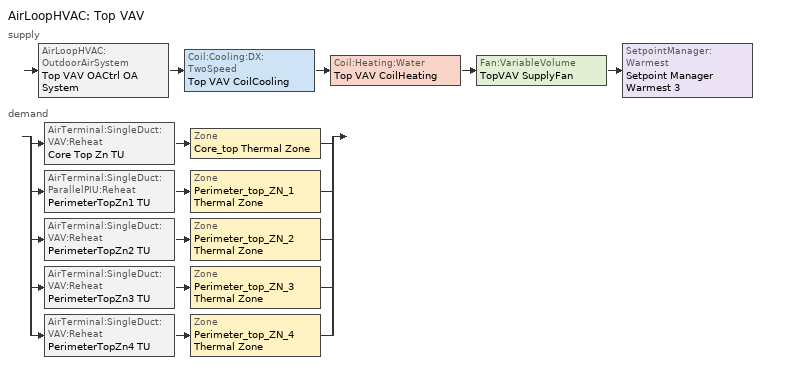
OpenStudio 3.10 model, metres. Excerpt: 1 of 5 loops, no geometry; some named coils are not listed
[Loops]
AirLoopHVAC 'Top VAV'
 supply: AirLoopHVAC:OutdoorAirSystem 'Top VAV OACtrl OA System' > Coil:Cooling:DX:TwoSpeed 'Top VAV CoilCooling' > Coil:Heating:Water 'Top VAV CoilHeating' > Fan:VariableVolume 'TopVAV SupplyFan' > SetpointManager:Warmest 'Setpoint Manager Warmest 3'
 demand: split
  | AirTerminal:SingleDuct:VAV:Reheat 'Core Top Zn TU' > Zone 'Core_top Thermal Zone'
  | AirTerminal:SingleDuct:ParallelPIU:Reheat 'PerimeterTopZn1 TU' > Zone 'Perimeter_top_ZN_1 Thermal Zone'
  | AirTerminal:SingleDuct:VAV:Reheat 'PerimeterTopZn2 TU' > Zone 'Perimeter_top_ZN_2 Thermal Zone'
  | AirTerminal:SingleDuct:VAV:Reheat 'PerimeterTopZn3 TU' > Zone 'Perimeter_top_ZN_3 Thermal Zone'
  | AirTerminal:SingleDuct:VAV:Reheat 'PerimeterTopZn4 TU' > Zone 'Perimeter_top_ZN_4 Thermal Zone'
[Sizing:Zone] Zone Cooling Design Supply Air Temperature Input Method=TemperatureDifference; Zone Cooling Design Supply Air Temperature {C}=14; Zone Heating Design Supply Air Temperature Input Method=TemperatureDifference; Zone Heating Design Supply Air Temperature {C}=40; Zone Heating Design Supply Air Temperature Difference {deltaC}=13.8889; Zone Cooling Design Supply Air Humidity Ratio {kg-H2O/kg-air}=0.0085; Zone Heating Design Supply Air Humidity Ratio {kg-H2O/kg-air}=0.008; Zone Heating Sizing Factor=1; Zone Cooling Sizing Factor=1; Cooling Design Air Flow Method=DesignDay; Cooling Minimum Air Flow per Zone Floor Area {m3/s-m2}=0; Cooling Minimum Air Flow {m3/s}=0; Cooling Minimum Air Flow Fraction=0; Heating Design Air Flow Method=DesignDayWithLimit; Heating Maximum Air Flow per Zone Floor Area {m3/s-m2}=0; Heating Maximum Air Flow {m3/s}=0; Account for Dedicated Outdoor Air System=No; Dedicated Outdoor Air System Control Strategy=NeutralSupplyAir; Dedicated Outdoor Air Low Setpoint Temperature for Design {C}=autosize; Dedicated Outdoor Air High Setpoint Temperature for Design {C}=autosize; Zone Load Sizing Method=Sensible Load Only No Latent Load; Zone Latent Cooling Design Supply Air Humidity Ratio Input Method=HumidityRatioDifference; Zone Cooling Design Supply Air Humidity Ratio Difference {kgWater/kgDryAir}=0.005; Zone Latent Heating Design Supply Air Humidity Ratio Input Method=HumidityRatioDifference; Zone Humidification Design Supply Air Humidity Ratio Difference {kgWater/kgDryAir}=0.005; Sizing Option=Coincident
Name | Zone Cooling Design Supply Air Temperature Difference {deltaC} | Heating Maximum Air Flow Fraction
Core_top Thermal Zone | 8.33333 | 0.5
Perimeter_top_ZN_1 Thermal Zone; Perimeter_top_ZN_2 Thermal Zone | 11.1111 | 0.5
Perimeter_top_ZN_3 Thermal Zone; Perimeter_top_ZN_4 Thermal Zone | 11.1111 | 0.500001
[Zone equipment]
Core_top Thermal Zone: Core Top Zn TU
Perimeter_top_ZN_1 Thermal Zone: PerimeterTopZn1 TU
Perimeter_top_ZN_2 Thermal Zone: PerimeterTopZn2 TU
Perimeter_top_ZN_3 Thermal Zone: PerimeterTopZn3 TU
Perimeter_top_ZN_4 Thermal Zone: PerimeterTopZn4 TU
[AirLoopHVAC]
Top VAV: Availability Schedule=OfficeHVACAvail; Design Supply Air Flow Rate {m3/s}=6.03545; Design Return Air Flow Fraction of Supply Air Flow=1
[Sizing:System]
Top VAV: Central Heating Maximum System Air Flow Ratio=0.418468; Preheat Design Temperature {C}=5.68434e-14; Preheat Design Humidity Ratio {kg-H2O/kg-Air}=0; Precool Design Temperature {C}=5.68434e-14; Precool Design Humidity Ratio {kg-H2O/kg-Air}=0; Central Cooling Design Supply Air Temperature {C}=12.7778; Central Heating Design Supply Air Temperature {C}=15.5556; Sizing Option=Coincident; 100% Outdoor Air in Cooling=No; 100% Outdoor Air in Heating=No; Central Cooling Design Supply Air Humidity Ratio {kg-H2O/kg-Air}=0.0085; Central Heating Design Supply Air Humidity Ratio {kg-H2O/kg-Air}=0.008; Zone Maximum Outdoor Air Fraction=1; Cooling Supply Air Flow Rate Per Floor Area {m3/s-m2}=0.00996765; Cooling Fraction of Autosized Cooling Supply Air Flow Rate=1; Cooling Supply Air Flow Rate Per Unit Cooling Capacity {m3/s-W}=3.94755e-05; Heating Supply Air Flow Rate Per Floor Area {m3/s-m2}=0.00996765; Heating Fraction of Autosized Heating Supply Air Flow Rate=1; Heating Fraction of Autosized Cooling Supply Air Flow Rate=1; Heating Supply Air Flow Rate Per Unit Heating Capacity {m3/s-W}=3.15882e-05; Cooling Design Capacity Method=CoolingDesignCapacity; Cooling Design Capacity {W}=autosize; Cooling Design Capacity Per Floor Area {W/m2}=234.7; Fraction of Autosized Cooling Design Capacity=1; Heating Design Capacity Method=HeatingDesignCapacity; Heating Design Capacity {W}=autosize; Heating Design Capacity Per Floor Area {W/m2}=157; Fraction of Autosized Heating Design Capacity=1; Central Cooling Capacity Control Method=OnOff; Occupant Diversity=autosize
[Fan:VariableVolume]
TopVAV SupplyFan: Availability Schedule=Always On Discrete; Fan Total Efficiency=0.6045; Pressure Rise {Pa}=1212.28; Maximum Flow Rate {m3/s}=6.03545; Fan Power Minimum Flow Rate Input Method=FixedFlowRate; Fan Power Minimum Flow Fraction=0; Fan Power Minimum Air Flow Rate {m3/s}=1.26548; Motor Efficiency=0.93; Motor In Airstream Fraction=1; Fan Power Coefficient 1=0.04076; Fan Power Coefficient 2=0.088045; Fan Power Coefficient 3=-0.072926; Fan Power Coefficient 4=0.94374; Fan Power Coefficient 5=0
[Coil:Cooling:DX:TwoSpeed]
Top VAV CoilCooling: Availability Schedule=Always On Discrete; Rated High Speed Total Cooling Capacity {W}=149121; Rated High Speed Sensible Heat Ratio=Autosize; Rated High Speed COP {W/W}=3.42235; Rated High Speed Air Flow Rate {m3/s}=6.03545; Rated High Speed Evaporator Fan Power Per Volume Flow Rate 2017 {W/(m3/s)}=773.3; Rated High Speed Evaporator Fan Power Per Volume Flow Rate 2023 {W/(m3/s)}=934.4; Unit Internal Static Air Pressure {Pa}=773.3; Total Cooling Capacity Function of Temperature Curve=CoilClgDXQRatio_fTwbToadbSI; Total Cooling Capacity Function of Flow Fraction Curve=CoilClgDXDblQRatio_fCFMRatio; Energy Input Ratio Function of Temperature Curve=CoilClgDXEIRRatio_fTwbToadbSI; Energy Input Ratio Function of Flow Fraction Curve=CoilClgDXDblEIRRatio_fCFMRatio; Part Load Fraction Correlation Curve=CoilClgDXEIRRatio_fQFrac; Rated Low Speed Total Cooling Capacity {W}=74560.7; Rated Low Speed Sensible Heat Ratio=Autosize; Rated Low Speed COP {W/W}=3.42235; Rated Low Speed Air Flow Rate {m3/s}=3.01773; Rated Low Speed Evaporator Fan Power Per Volume Flow Rate 2017 {W/(m3/s)}=773.3; Rated Low Speed Evaporator Fan Power Per Volume Flow Rate 2023 {W/(m3/s)}=934.4; Low Speed Total Cooling Capacity Function of Temperature Curve=CoilClgDXQRatio_fTwbToadbSI 3; Low Speed Energy Input Ratio Function of Temperature Curve=CoilClgDXEIRRatio_fTwbToadbSI 3; Condenser Type=AirCooled; Minimum Outdoor Dry-Bulb Temperature for Compressor Operation {C}=-25; High Speed Evaporative Condenser Effectiveness=0.9; High Speed Evaporative Condenser Air Flow Rate {m3/s}=Autosize; High Speed Evaporative Condenser Pump Rated Power Consumption {W}=Autosize; Low Speed Evaporative Condenser Effectiveness=0.9; Low Speed Evaporative Condenser Air Flow Rate {m3/s}=Autosize; Low Speed Evaporative Condenser Pump Rated Power Consumption {W}=Autosize; Basin Heater Capacity {W/K}=0; Basin Heater Setpoint Temperature {C}=2
[Controller:OutdoorAir]
Top VAV OACtrl: Minimum Outdoor Air Flow Rate {m3/s}=0; Maximum Outdoor Air Flow Rate {m3/s}=Autosize; Economizer Control Type=FixedDryBulb; Economizer Control Action Type=ModulateFlow; Economizer Maximum Limit Dry-Bulb Temperature {C}=21.6667; Economizer Maximum Limit Enthalpy {J/kg}=116300; Lockout Type=NoLockout; Minimum Limit Type=FixedMinimum; Minimum Outdoor Air Schedule=Top VAV OACtrl Schedule; Maximum Fraction of Outdoor Air Schedule=Top VAV OACtrl Max OA Schedule; Controller Mechanical Ventilation=Top VAV OACtrl Mech Vent Controller; High Humidity Control=No; High Humidity Outdoor Air Flow Ratio=1; Control High Indoor Humidity Based on Outdoor Humidity Ratio=Yes; Heat Recovery Bypass Control Type=BypassWhenWithinEconomizerLimits; Economizer Operation Staging=InterlockedWithMechanicalCooling
[Controller:MechanicalVentilation]
Top VAV OACtrl Mech Vent Controller: Availability Schedule=Always On Discrete
[AirLoopHVAC:OutdoorAirSystem]
Top VAV OACtrl OA System: Controller=Top VAV OACtrl
[SetpointManager:Warmest]
Setpoint Manager Warmest 3: Control Variable=Temperature; Minimum Setpoint Temperature {C}=12.7778; Maximum Setpoint Temperature {C}=15.5556; Strategy=MaximumTemperature; Setpoint Node or NodeList=TopVAV SupplyFan Outlet Node
[AirTerminal:SingleDuct:VAV:Reheat] Availability Schedule=Always On Discrete; Zone Minimum Air Flow Input Method=FixedFlowRate; Constant Minimum Air Flow Fraction=0.3; Maximum Hot Water or Steam Flow Rate {m3/s}=AutoSize; Minimum Hot Water or Steam Flow Rate {m3/s}=0; Convergence Tolerance=0.001; Damper Heating Action=Reverse; Maximum Reheat Air Temperature {C}=35; Control For Outdoor Air=No
Name | Maximum Air Flow Rate {m3/s} | Fixed Minimum Air Flow Rate {m3/s} | Reheat Coil | Maximum Flow Fraction During Reheat
Core Top Zn TU | 3.84423 | 0.749457 | CoreTopReheatCoil | 0.5
PerimeterTopZn2 TU | 0.687547 | 0.100022 | PerimeterTop2ReheatCoil | 0.499999
PerimeterTopZn3 TU | 0.750538 | 0.157991 | PerimeterTop3ReheatCoil | 0.500001
PerimeterTopZn4 TU | 0.772946 | 0.100015 | PerimeterTop4ReheatCoil | 0.500001
[Fan:ConstantVolume]
Fan 6: Availability Schedule=OfficeHVACAvail; Fan Total Efficiency=0.4275; Pressure Rise {Pa}=271.878; Maximum Flow Rate {m3/s}=0.589882; Motor Efficiency=0.855; Motor In Airstream Fraction=1
[AirTerminal:SingleDuct:ParallelPIU:Reheat]
PerimeterTopZn1 TU: Availability Schedule=Always On Discrete; Maximum Primary Air Flow Rate {m3/s}=1.17977; Maximum Secondary Air Flow Rate {m3/s}=0.589882; Minimum Primary Air Flow Fraction=0.133917; Fan On Flow Fraction=0.22; Fan=Fan 6; Reheat Coil=PerimeterTop1ReheatCoil; Maximum Hot Water or Steam Flow Rate {m3/s}=Autosize; Minimum Hot Water or Steam Flow Rate {m3/s}=0; Convergence Tolerance=0.001; Fan Control Type=ConstantSpeed; Minimum Fan Turn Down Ratio=0.3; Heating Control Type=Staged; Design Heating Discharge Air Temperature {C}=32.1; High Limit Heating Discharge Air Temperature {C}=37.7
[Curve:Biquadratic] Minimum Value of x=13.89; Maximum Value of x=25; Minimum Value of y=23.89; Maximum Value of y=46.11; Minimum Curve Output=0.77
Name | Coefficient1 Constant | Coefficient2 x | Coefficient3 x**2 | Coefficient4 y | Coefficient5 y**2 | Coefficient6 x*y | Maximum Curve Output
CoilClgDXQRatio_fTwbToadbSI; CoilClgDXQRatio_fTwbToadbSI 3 | 0.86779 | 0.014245 | 0.000554 | -0.007569 | 3.2e-05 | -0.000191 | 1.29
CoilClgDXEIRRatio_fTwbToadbSI; CoilClgDXEIRRatio_fTwbToadbSI 3 | 0.116709 | 0.028458 | -0.000411 | 0.021422 | 0.000162 | -0.00068 | 1.33
[Curve:Cubic]
Name | Coefficient1 Constant | Coefficient2 x | Coefficient3 x**2 | Coefficient4 x**3 | Minimum Value of x | Maximum Value of x | Minimum Curve Output | Maximum Curve Output
CoilClgDXEIRRatio_fQFrac | 0 | 5.1091 | -8.5515 | 4.4744 | 0.7 | 1 | 0.92 | 1
CoilClgDXDblEIRRatio_fCFMRatio | 1.00795 | 0.345441 | -0.692289 | 0.338899 | 0 | 100
CoilClgDXDblQRatio_fCFMRatio | 0.472786 | 1.24334 | -1.03871 | 0.322578 | 0 | 100 | 0.47
[Schedule:Day]
OfficeHVACAvailSun; Top VAV OACtrl Schedule Week 1 Sunday; Top VAV OACtrl Schedule Week 1 Holiday; Top VAV OACtrl Schedule Week 1 Custom 1; Top VAV OACtrl Schedule Week 1 Custom 2: 1, 0, 0, 2, 0, 0, 3, 0, 0, 4, 0, 0, 5, 0, 0, 6, 0, 0, 7, 0, 0, 8, 0, 0, 9, 0, 0, 10, 0, 0, 11, 0, 0, 12, 0, 0, 13, 0, 0, 14, 0, 0, 15, 0, 0, 16, 0, 0, 17, 0, 0, 18, 0, 0, 19, 0, 0, 20, 0, 0, 21, 0, 0, 22, 0, 0, 23, 0, 0, 24, 0, 0
OfficeHVACAvailWD; Top VAV OACtrl Schedule Week 1 Monday; Top VAV OACtrl Schedule Week 1 Tuesday; Top VAV OACtrl Schedule Week 1 Wednesday; Top VAV OACtrl Schedule Week 1 Thursday; Top VAV OACtrl Schedule Week 1 Friday: 1, 0, 0, 2, 0, 0, 3, 0, 0, 4, 0, 0, 5, 0, 0, 6, 0, 1, 7, 0, 1, 8, 0, 1, 9, 0, 1, 10, 0, 1, 11, 0, 1, 12, 0, 1, 13, 0, 1, 14, 0, 1, 15, 0, 1, 16, 0, 1, 17, 0, 1, 18, 0, 1, 19, 0, 1, 20, 0, 1, 21, 0, 1, 22, 0, 1, 23, 0, 1, 24, 0, 1
OfficeHVACAvailSat; Top VAV OACtrl Schedule Week 1 Saturday: 1, 0, 0, 2, 0, 0, 3, 0, 0, 4, 0, 0, 5, 0, 0, 6, 0, 1, 7, 0, 1, 8, 0, 1, 9, 0, 1, 10, 0, 1, 11, 0, 1, 12, 0, 1, 13, 0, 1, 14, 0, 1, 15, 0, 1, 16, 0, 1, 17, 0, 1, 18, 0, 1, 19, 0, 1, 20, 0, 0, 21, 0, 0, 22, 0, 0, 23, 0, 0, 24, 0, 0
AllOnHVACAvailDay; Top VAV OACtrl Schedule Week 1 Summer; Top VAV OACtrl Schedule Week 1 Winter: 1, 0, 1, 2, 0, 1, 3, 0, 1, 4, 0, 1, 5, 0, 1, 6, 0, 1, 7, 0, 1, 8, 0, 1, 9, 0, 1, 10, 0, 1, 11, 0, 1, 12, 0, 1, 13, 0, 1, 14, 0, 1, 15, 0, 1, 16, 0, 1, 17, 0, 1, 18, 0, 1, 19, 0, 1, 20, 0, 1, 21, 0, 1, 22, 0, 1, 23, 0, 1, 24, 0, 1
Top VAV OACtrl Max OA Schedule Day Schedule: 24, 0, 1
[Schedule:Week]
OfficeHVACAvailWk: OfficeHVACAvailSun, OfficeHVACAvailWD, OfficeHVACAvailWD, OfficeHVACAvailWD, OfficeHVACAvailWD, OfficeHVACAvailWD, OfficeHVACAvailSat, OfficeHVACAvailSun, AllOnHVACAvailDay, AllOnHVACAvailDay, OfficeHVACAvailSun, OfficeHVACAvailSun
Top VAV OACtrl Schedule Week 1: Top VAV OACtrl Schedule Week 1 Sunday, Top VAV OACtrl Schedule Week 1 Monday, Top VAV OACtrl Schedule Week 1 Tuesday, Top VAV OACtrl Schedule Week 1 Wednesday, Top VAV OACtrl Schedule Week 1 Thursday, Top VAV OACtrl Schedule Week 1 Friday, Top VAV OACtrl Schedule Week 1 Saturday, Top VAV OACtrl Schedule Week 1 Holiday, Top VAV OACtrl Schedule Week 1 Summer, Top VAV OACtrl Schedule Week 1 Winter, Top VAV OACtrl Schedule Week 1 Custom 1, Top VAV OACtrl Schedule Week 1 Custom 2
[Schedule:Year]
OfficeHVACAvail: 12, 31, OfficeHVACAvailWk
Top VAV OACtrl Schedule: 12, 31, Top VAV OACtrl Schedule Week 1
[Schedule:Ruleset]
Top VAV OACtrl Max OA Schedule: Default Day Schedule=Top VAV OACtrl Max OA Schedule Day Schedule
[Schedule:Constant]
Always On Discrete: Value=1
